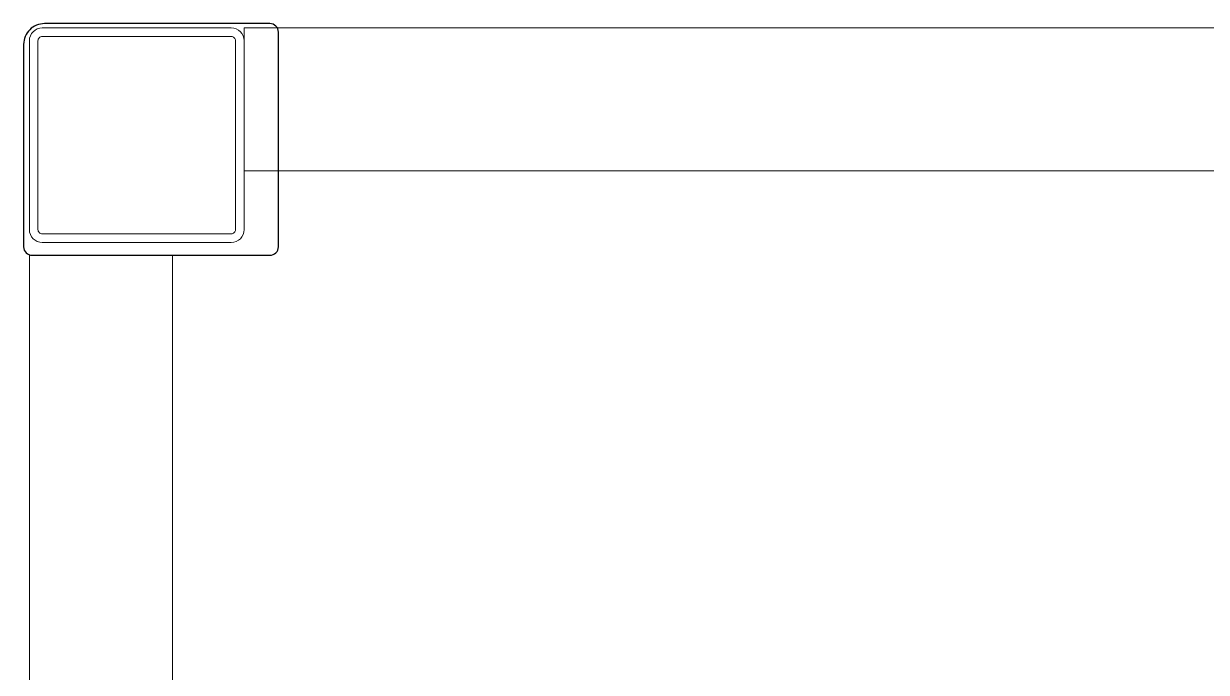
# Model space of a CAD drawing. Header units: millimetres. Extents: x 0 to 87554, y -20854 to 20404.
# Drawn here: x 7009 to 7836, y 6928 to 7382 of the extents above; entities that cross this region are included whole.
import ezdxf

# ---------------------------------------------------------------- set-up
doc = ezdxf.new("R2010")
doc.units = ezdxf.units.MM
doc.layers.get('0').update_dxf_attribs({"lineweight": 15})
doc.layers.add('AM_0', color=7, linetype='Continuous', lineweight=30)
doc.layers.add('CO', color=7, linetype='Continuous', lineweight=9)

msp = doc.modelspace()

# ---------------------------------------------------------------- linework, layer by layer
at = {"color": 0, "linetype": 'ByBlock'}
for points in [[(7163.387, 7237.757), (7163.387, 7369.757, 0.4142136), (7154.387, 7378.757), (7022.387, 7378.757, 0.4142136), (7013.387, 7369.757), (7013.387, 7237.757, 0.4142136), (7022.387, 7228.757), (7154.387, 7228.757, 0.4142136)], [(7163.387, 7237.757), (7163.387, 7369.757, 0.4142136), (7154.387, 7378.757), (7022.387, 7378.757, 0.4142136), (7013.387, 7369.757), (7013.387, 7237.757, 0.4142136), (7022.387, 7228.757), (7154.387, 7228.757, 0.4142136)], [(7163.387, 7237.757), (7163.387, 7369.757, 0.4142136), (7154.387, 7378.757), (7022.387, 7378.757, 0.4142136), (7013.387, 7369.757), (7013.387, 7237.757, 0.4142136), (7022.387, 7228.757), (7154.387, 7228.757, 0.4142136)], [(7157.387, 7237.757), (7157.387, 7369.757, 0.4142136), (7154.387, 7372.757), (7022.387, 7372.757, 0.4142136), (7019.387, 7369.757), (7019.387, 7237.757, 0.4142136), (7022.387, 7234.757), (7154.387, 7234.757, 0.4142136)], [(7157.387, 7237.757), (7157.387, 7369.757, 0.4142136), (7154.387, 7372.757), (7022.387, 7372.757, 0.4142136), (7019.387, 7369.757), (7019.387, 7237.757, 0.4142136), (7022.387, 7234.757), (7154.387, 7234.757, 0.4142136)], [(7157.387, 7237.757), (7157.387, 7369.757, 0.4142136), (7154.387, 7372.757), (7022.387, 7372.757, 0.4142136), (7019.387, 7369.757), (7019.387, 7237.757, 0.4142136), (7022.387, 7234.757), (7154.387, 7234.757, 0.4142136)]]:
    msp.add_lwpolyline(points, format="xyb", close=True, dxfattribs=at)
msp.add_lwpolyline([(7113.387, 7219.757), (7013.387, 7219.757), (7013.387, 5105.757), (7113.387, 5105.757)], close=True)
at = {"layer": 'AM_0'}
msp.add_lwpolyline([(7009.387, 7225.757, 0.4142136), (7015.387, 7219.757), (7181.387, 7219.757, 0.4142136), (7187.387, 7225.757), (7187.387, 7375.757, 0.4142136), (7181.387, 7381.757), (7023.887, 7381.757, 0.4142136), (7009.387, 7367.257)], format="xyb", close=True, dxfattribs=at)
at = {"layer": 'CO'}
msp.add_lwpolyline([(12850.387, 7378.757), (7163.387, 7378.757), (7163.387, 7278.757), (12850.387, 7278.757)], close=True, dxfattribs=at)

doc.saveas('drawing.dxf')
